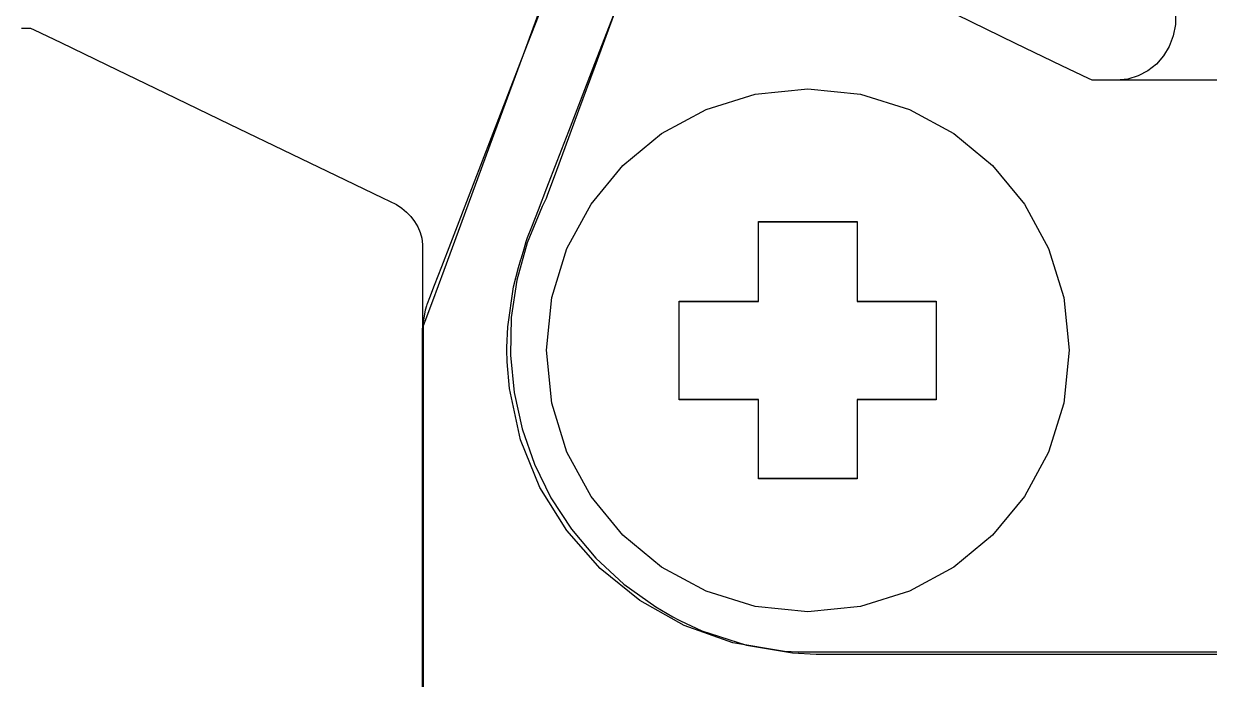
# Model space of a CAD drawing. Extents: x 1 to 47.7, y 0.2 to 35.
# Drawn here: x 31.599 to 32.199, y 9.386 to 9.718 of the extents above; entities that cross this region are included whole.
import ezdxf

# ---------------------------------------------------------------- set-up
doc = ezdxf.new("R2010")
doc.units = 0
doc.header["$MEASUREMENT"] = 0
for name, color, linetype in [('7_1__EMPTY_IO_BOARD_POSITI', 7, 'CONTINUOUS'), ('7_2___8__INDEPENDENT_INPUT', 7, 'CONTINUOUS'), ('7_3___8__OPTOISO_INDEPENDE', 7, 'CONTINUOUS'), ('7_4___24__OPTOISO_INDEPEND', 7, 'CONTINUOUS'), ('7_5___8__INDEPENDENT_INPUT', 7, 'CONTINUOUS'), ('7_6____8__INDEPENDENT_INPU', 7, 'CONTINUOUS'), ('7_7____8__OPTOISO_INDEPEND', 7, 'CONTINUOUS'), ('7_8____8__OPTOISO_INDEPEND', 7, 'CONTINUOUS')]:
    doc.layers.add(name, color=color, linetype=linetype)

msp = doc.modelspace()

# ---------------------------------------------------------------- linework, layer by layer
at = {"layer": '7_1__EMPTY_IO_BOARD_POSITI'}
for points in [[(32.20324, 9.40004), (32.19148, 9.40004), (32.17752, 9.40004), (32.14472, 9.40004), (32.1084, 9.40004), (32.07207, 9.40004), (32.03928, 9.40004), (32.02531, 9.40004), (32.01355, 9.40004), (32.00444, 9.40004), (31.99842, 9.40004), (31.99594, 9.40004), (31.99442, 9.40004), (31.99099, 9.40011), (31.98419, 9.40048), (31.95784, 9.40488), (31.93321, 9.41362), (31.91071, 9.42628), (31.89076, 9.44243), (31.87376, 9.46167), (31.86014, 9.48356), (31.8503, 9.50769), (31.84466, 9.53363), (31.84354, 9.54714), (31.84343, 9.55322), (31.84344, 9.55453), (31.84389, 9.56494), (31.84684, 9.58517), (31.84929, 9.59494), (31.85053, 9.59906), (31.85064, 9.59944), (31.85211, 9.60448), (31.8532, 9.6082), (31.85394, 9.61012), (31.85605, 9.61558), (31.85936, 9.62414), (31.8637, 9.63538), (31.86891, 9.64885), (31.87482, 9.66412), (31.88805, 9.69834), (31.91547, 9.76926)], [(31.867, 9.74211), (31.85377, 9.70789), (31.82635, 9.63697), (31.81485, 9.60723), (31.81024, 9.59531), (31.80662, 9.58594), (31.80415, 9.57955), (31.803, 9.57658), (31.80291, 9.57633), (31.80268, 9.5756), (31.80199, 9.57345), (31.80103, 9.56745), (31.80091, 9.56565), (31.80091, 9.56561), (31.80091, 9.56361), (31.80091, 9.55654), (31.80091, 9.54498), (31.80091, 9.52955), (31.80091, 9.51085), (31.80091, 9.4895), (31.80091, 9.46613), (31.80091, 9.36471)], [(31.97094, 9.57782), (31.97094, 9.61813), (32.02088, 9.61813), (32.02088, 9.57782), (32.06102, 9.57782), (32.06102, 9.52788), (32.02088, 9.52788), (32.02088, 9.48792), (31.97094, 9.48792), (31.97094, 9.52788), (31.93079, 9.52788), (31.93079, 9.57782), (31.97094, 9.57782)]]:
    msp.add_lwpolyline(points, dxfattribs=at)
msp.add_lwpolyline([(32.12836, 9.55303), (32.12567, 9.52633), (32.11796, 9.50146), (32.10574, 9.47896), (32.08957, 9.45935), (32.06996, 9.44318), (32.04746, 9.43096), (32.0226, 9.42325), (31.99591, 9.42055), (31.96921, 9.42325), (31.94435, 9.43096), (31.92185, 9.44318), (31.90224, 9.45935), (31.88607, 9.47896), (31.87385, 9.50146), (31.86614, 9.52633), (31.86345, 9.55303), (31.86614, 9.57973), (31.87385, 9.60459), (31.88607, 9.62709), (31.90224, 9.6467), (31.92185, 9.66288), (31.94435, 9.67509), (31.96921, 9.68281), (31.99591, 9.6855), (32.0226, 9.68281), (32.04746, 9.67509), (32.06996, 9.66288), (32.08957, 9.6467), (32.10574, 9.62709), (32.11796, 9.60459), (32.12567, 9.57973)], close=True, dxfattribs=at)
at = {"layer": '7_2___8__INDEPENDENT_INPUT'}
for points in [[(31.90591, 9.74573), (31.8879, 9.69678), (31.87975, 9.67461), (31.87276, 9.6556), (31.86738, 9.64097), (31.86405, 9.63194), (31.8633, 9.6299), (31.86318, 9.62956), (31.86133, 9.62594), (31.85362, 9.60751), (31.8484, 9.58866), (31.84561, 9.5696), (31.84517, 9.55052), (31.84703, 9.53165), (31.85112, 9.5132), (31.85737, 9.49537), (31.86572, 9.47838), (31.87611, 9.46244), (31.88846, 9.44775), (31.90272, 9.43454), (31.91882, 9.42301), (31.92754, 9.41794), (31.93013, 9.41658), (31.93146, 9.41591), (31.94228, 9.41099), (31.96483, 9.40365), (31.98824, 9.39973), (32.00014, 9.3991), (32.00397, 9.39908), (32.01225, 9.39908), (32.02674, 9.39908), (32.04615, 9.39908), (32.06919, 9.39908), (32.09455, 9.39908), (32.1471, 9.39908), (32.17169, 9.39908), (32.19343, 9.39908), (32.21103, 9.39908)], [(31.80071, 9.34748), (31.80071, 9.4205), (31.80071, 9.45683), (31.80071, 9.49062), (31.80071, 9.52005), (31.80071, 9.54332), (31.80071, 9.55208), (31.80071, 9.55862), (31.80071, 9.5627), (31.80071, 9.56412), (31.80106, 9.56506), (31.80207, 9.56781), (31.80584, 9.57806), (31.81158, 9.59366), (31.81884, 9.6134), (31.83613, 9.66042), (31.85414, 9.70938), (31.86229, 9.73155)], [(32.18233, 9.72547), (32.18219, 9.71814), (32.18113, 9.71237), (32.17911, 9.70702), (32.17622, 9.70221), (32.17257, 9.69804), (32.16825, 9.69461), (32.16337, 9.69203), (32.15803, 9.69041), (32.15233, 9.68984), (32.15186, 9.68984), (32.1506, 9.68984), (32.1488, 9.68984), (32.14669, 9.68984), (32.14453, 9.68984), (32.14254, 9.68984), (32.14098, 9.68984), (32.14008, 9.68984), (32.13811, 9.69074), (32.12465, 9.69724), (32.1012, 9.70856), (32.0714, 9.72295)], [(31.59747, 9.71632), (31.59946, 9.71632), (31.60102, 9.71632), (31.60191, 9.71632), (31.60389, 9.71542), (31.61732, 9.70894), (31.64071, 9.69765), (31.67044, 9.6833), (31.70288, 9.66764), (31.73442, 9.65242), (31.76144, 9.63938), (31.7803, 9.63027), (31.78739, 9.62685), (31.79011, 9.62506), (31.79257, 9.62302), (31.79476, 9.62075), (31.79664, 9.61828), (31.7982, 9.61562), (31.79941, 9.61279), (31.80023, 9.60982), (31.80066, 9.60673), (31.80071, 9.60474), (31.80071, 9.60177), (31.80071, 9.59659), (31.80071, 9.59001), (31.80071, 9.58283), (31.80071, 9.57584), (31.80071, 9.56986), (31.80071, 9.56569), (31.80071, 9.56412)], [(32.25947, 9.66562), (32.2581, 9.67164), (32.25547, 9.67692), (32.25174, 9.68139), (32.24705, 9.68499), (32.24156, 9.68764), (32.23542, 9.68928), (32.22879, 9.68984), (32.22455, 9.68984), (32.21363, 9.68984), (32.19869, 9.68984), (32.18242, 9.68984), (32.16749, 9.68984), (32.15657, 9.68984), (32.15233, 9.68984)], [(31.97095, 9.578), (31.97095, 9.61831), (32.02089, 9.61831), (32.02089, 9.578), (32.06103, 9.578), (32.06103, 9.52806), (32.02089, 9.52806), (32.02089, 9.4881), (31.97095, 9.4881), (31.97095, 9.52806), (31.9308, 9.52806), (31.9308, 9.578), (31.97095, 9.578)]]:
    msp.add_lwpolyline(points, dxfattribs=at)
msp.add_lwpolyline([(32.12836, 9.55303), (32.12567, 9.52633), (32.11796, 9.50146), (32.10574, 9.47896), (32.08957, 9.45935), (32.06996, 9.44318), (32.04746, 9.43096), (32.0226, 9.42325), (31.99591, 9.42055), (31.96921, 9.42325), (31.94435, 9.43096), (31.92185, 9.44318), (31.90224, 9.45935), (31.88607, 9.47896), (31.87385, 9.50146), (31.86614, 9.52633), (31.86345, 9.55303), (31.86614, 9.57973), (31.87385, 9.60459), (31.88607, 9.62709), (31.90224, 9.6467), (31.92185, 9.66288), (31.94435, 9.67509), (31.96921, 9.68281), (31.99591, 9.6855), (32.0226, 9.68281), (32.04746, 9.67509), (32.06996, 9.66288), (32.08957, 9.6467), (32.10574, 9.62709), (32.11796, 9.60459), (32.12567, 9.57973)], close=True, dxfattribs=at)
at = {"layer": '7_3___8__OPTOISO_INDEPENDE'}
for points in [[(31.90591, 9.74573), (31.8879, 9.69678), (31.87975, 9.67461), (31.87276, 9.6556), (31.86738, 9.64097), (31.86405, 9.63194), (31.8633, 9.6299), (31.86318, 9.62956), (31.86133, 9.62594), (31.85362, 9.60751), (31.8484, 9.58866), (31.84561, 9.5696), (31.84517, 9.55052), (31.84703, 9.53165), (31.85112, 9.5132), (31.85737, 9.49537), (31.86572, 9.47838), (31.87611, 9.46244), (31.88846, 9.44775), (31.90272, 9.43454), (31.91882, 9.42301), (31.92754, 9.41794), (31.93013, 9.41658), (31.93146, 9.41591), (31.94228, 9.41099), (31.96483, 9.40365), (31.98824, 9.39973), (32.00014, 9.3991), (32.00397, 9.39908), (32.01225, 9.39908), (32.02674, 9.39908), (32.04615, 9.39908), (32.06919, 9.39908), (32.09455, 9.39908), (32.1471, 9.39908), (32.17169, 9.39908), (32.19343, 9.39908), (32.21103, 9.39908)], [(31.80071, 9.34748), (31.80071, 9.4205), (31.80071, 9.45683), (31.80071, 9.49062), (31.80071, 9.52005), (31.80071, 9.54332), (31.80071, 9.55208), (31.80071, 9.55862), (31.80071, 9.5627), (31.80071, 9.56412), (31.80106, 9.56506), (31.80207, 9.56781), (31.80584, 9.57806), (31.81158, 9.59366), (31.81884, 9.6134), (31.83613, 9.66042), (31.85414, 9.70938), (31.86229, 9.73155)], [(32.18233, 9.72547), (32.18219, 9.71814), (32.18113, 9.71237), (32.17911, 9.70702), (32.17622, 9.70221), (32.17257, 9.69804), (32.16825, 9.69461), (32.16337, 9.69203), (32.15803, 9.69041), (32.15233, 9.68984), (32.15186, 9.68984), (32.1506, 9.68984), (32.1488, 9.68984), (32.14669, 9.68984), (32.14453, 9.68984), (32.14254, 9.68984), (32.14098, 9.68984), (32.14008, 9.68984), (32.13811, 9.69074), (32.12465, 9.69724), (32.1012, 9.70856), (32.0714, 9.72295)], [(31.59747, 9.71632), (31.59946, 9.71632), (31.60102, 9.71632), (31.60191, 9.71632), (31.60389, 9.71542), (31.61732, 9.70894), (31.64071, 9.69765), (31.67044, 9.6833), (31.70288, 9.66764), (31.73442, 9.65242), (31.76144, 9.63938), (31.7803, 9.63027), (31.78739, 9.62685), (31.79011, 9.62506), (31.79257, 9.62302), (31.79476, 9.62075), (31.79664, 9.61828), (31.7982, 9.61562), (31.79941, 9.61279), (31.80023, 9.60982), (31.80066, 9.60673), (31.80071, 9.60474), (31.80071, 9.60177), (31.80071, 9.59659), (31.80071, 9.59001), (31.80071, 9.58283), (31.80071, 9.57584), (31.80071, 9.56986), (31.80071, 9.56569), (31.80071, 9.56412)], [(32.25947, 9.66562), (32.2581, 9.67164), (32.25547, 9.67692), (32.25174, 9.68139), (32.24705, 9.68499), (32.24156, 9.68764), (32.23542, 9.68928), (32.22879, 9.68984), (32.22455, 9.68984), (32.21363, 9.68984), (32.19869, 9.68984), (32.18242, 9.68984), (32.16749, 9.68984), (32.15657, 9.68984), (32.15233, 9.68984)], [(31.97095, 9.578), (31.97095, 9.61831), (32.02089, 9.61831), (32.02089, 9.578), (32.06103, 9.578), (32.06103, 9.52806), (32.02089, 9.52806), (32.02089, 9.4881), (31.97095, 9.4881), (31.97095, 9.52806), (31.9308, 9.52806), (31.9308, 9.578), (31.97095, 9.578)]]:
    msp.add_lwpolyline(points, dxfattribs=at)
msp.add_lwpolyline([(32.12836, 9.55303), (32.12567, 9.52633), (32.11796, 9.50146), (32.10574, 9.47896), (32.08957, 9.45935), (32.06996, 9.44318), (32.04746, 9.43096), (32.0226, 9.42325), (31.99591, 9.42055), (31.96921, 9.42325), (31.94435, 9.43096), (31.92185, 9.44318), (31.90224, 9.45935), (31.88607, 9.47896), (31.87385, 9.50146), (31.86614, 9.52633), (31.86345, 9.55303), (31.86614, 9.57973), (31.87385, 9.60459), (31.88607, 9.62709), (31.90224, 9.6467), (31.92185, 9.66288), (31.94435, 9.67509), (31.96921, 9.68281), (31.99591, 9.6855), (32.0226, 9.68281), (32.04746, 9.67509), (32.06996, 9.66288), (32.08957, 9.6467), (32.10574, 9.62709), (32.11796, 9.60459), (32.12567, 9.57973)], close=True, dxfattribs=at)
at = {"layer": '7_4___24__OPTOISO_INDEPEND'}
for points in [[(31.90591, 9.74573), (31.8879, 9.69678), (31.87975, 9.67461), (31.87276, 9.6556), (31.86738, 9.64097), (31.86405, 9.63194), (31.8633, 9.6299), (31.86318, 9.62956), (31.86133, 9.62594), (31.85362, 9.60751), (31.8484, 9.58866), (31.84561, 9.5696), (31.84517, 9.55052), (31.84703, 9.53165), (31.85112, 9.5132), (31.85737, 9.49537), (31.86572, 9.47838), (31.87611, 9.46244), (31.88846, 9.44775), (31.90272, 9.43454), (31.91882, 9.42301), (31.92754, 9.41794), (31.93013, 9.41658), (31.93146, 9.41591), (31.94228, 9.41099), (31.96483, 9.40365), (31.98824, 9.39973), (32.00014, 9.3991), (32.00397, 9.39908), (32.01225, 9.39908), (32.02674, 9.39908), (32.04615, 9.39908), (32.06919, 9.39908), (32.09455, 9.39908), (32.1471, 9.39908), (32.17169, 9.39908), (32.19343, 9.39908), (32.21103, 9.39908)], [(31.80071, 9.34748), (31.80071, 9.4205), (31.80071, 9.45683), (31.80071, 9.49062), (31.80071, 9.52005), (31.80071, 9.54332), (31.80071, 9.55208), (31.80071, 9.55862), (31.80071, 9.5627), (31.80071, 9.56412), (31.80106, 9.56506), (31.80207, 9.56781), (31.80584, 9.57806), (31.81158, 9.59366), (31.81884, 9.6134), (31.83613, 9.66042), (31.85414, 9.70938), (31.86229, 9.73155)], [(32.18233, 9.72547), (32.18219, 9.71814), (32.18113, 9.71237), (32.17911, 9.70702), (32.17622, 9.70221), (32.17257, 9.69804), (32.16825, 9.69461), (32.16337, 9.69203), (32.15803, 9.69041), (32.15233, 9.68984), (32.15186, 9.68984), (32.1506, 9.68984), (32.1488, 9.68984), (32.14669, 9.68984), (32.14453, 9.68984), (32.14254, 9.68984), (32.14098, 9.68984), (32.14008, 9.68984), (32.13811, 9.69074), (32.12465, 9.69724), (32.1012, 9.70856), (32.0714, 9.72295)], [(31.59747, 9.71632), (31.59946, 9.71632), (31.60102, 9.71632), (31.60191, 9.71632), (31.60389, 9.71542), (31.61732, 9.70894), (31.64071, 9.69765), (31.67044, 9.6833), (31.70288, 9.66764), (31.73442, 9.65242), (31.76144, 9.63938), (31.7803, 9.63027), (31.78739, 9.62685), (31.79011, 9.62506), (31.79257, 9.62302), (31.79476, 9.62075), (31.79664, 9.61828), (31.7982, 9.61562), (31.79941, 9.61279), (31.80023, 9.60982), (31.80066, 9.60673), (31.80071, 9.60474), (31.80071, 9.60177), (31.80071, 9.59659), (31.80071, 9.59001), (31.80071, 9.58283), (31.80071, 9.57584), (31.80071, 9.56986), (31.80071, 9.56569), (31.80071, 9.56412)], [(32.25947, 9.66562), (32.2581, 9.67164), (32.25547, 9.67692), (32.25174, 9.68139), (32.24705, 9.68499), (32.24156, 9.68764), (32.23542, 9.68928), (32.22879, 9.68984), (32.22455, 9.68984), (32.21363, 9.68984), (32.19869, 9.68984), (32.18242, 9.68984), (32.16749, 9.68984), (32.15657, 9.68984), (32.15233, 9.68984)], [(31.97095, 9.578), (31.97095, 9.61831), (32.02089, 9.61831), (32.02089, 9.578), (32.06103, 9.578), (32.06103, 9.52806), (32.02089, 9.52806), (32.02089, 9.4881), (31.97095, 9.4881), (31.97095, 9.52806), (31.9308, 9.52806), (31.9308, 9.578), (31.97095, 9.578)]]:
    msp.add_lwpolyline(points, dxfattribs=at)
msp.add_lwpolyline([(32.12836, 9.55303), (32.12567, 9.52633), (32.11796, 9.50146), (32.10574, 9.47896), (32.08957, 9.45935), (32.06996, 9.44318), (32.04746, 9.43096), (32.0226, 9.42325), (31.99591, 9.42055), (31.96921, 9.42325), (31.94435, 9.43096), (31.92185, 9.44318), (31.90224, 9.45935), (31.88607, 9.47896), (31.87385, 9.50146), (31.86614, 9.52633), (31.86345, 9.55303), (31.86614, 9.57973), (31.87385, 9.60459), (31.88607, 9.62709), (31.90224, 9.6467), (31.92185, 9.66288), (31.94435, 9.67509), (31.96921, 9.68281), (31.99591, 9.6855), (32.0226, 9.68281), (32.04746, 9.67509), (32.06996, 9.66288), (32.08957, 9.6467), (32.10574, 9.62709), (32.11796, 9.60459), (32.12567, 9.57973)], close=True, dxfattribs=at)
at = {"layer": '7_5___8__INDEPENDENT_INPUT'}
for points in [[(31.90591, 9.74573), (31.8879, 9.69678), (31.87975, 9.67461), (31.87276, 9.6556), (31.86738, 9.64097), (31.86405, 9.63194), (31.8633, 9.6299), (31.86318, 9.62956), (31.86133, 9.62594), (31.85362, 9.60751), (31.8484, 9.58866), (31.84561, 9.5696), (31.84517, 9.55052), (31.84703, 9.53165), (31.85112, 9.5132), (31.85737, 9.49537), (31.86572, 9.47838), (31.87611, 9.46244), (31.88846, 9.44775), (31.90272, 9.43454), (31.91882, 9.42301), (31.92754, 9.41794), (31.93013, 9.41658), (31.93146, 9.41591), (31.94228, 9.41099), (31.96483, 9.40365), (31.98824, 9.39973), (32.00014, 9.3991), (32.00397, 9.39908), (32.01225, 9.39908), (32.02674, 9.39908), (32.04615, 9.39908), (32.06919, 9.39908), (32.09455, 9.39908), (32.1471, 9.39908), (32.17169, 9.39908), (32.19343, 9.39908), (32.21103, 9.39908)], [(31.80071, 9.34748), (31.80071, 9.4205), (31.80071, 9.45683), (31.80071, 9.49062), (31.80071, 9.52005), (31.80071, 9.54332), (31.80071, 9.55208), (31.80071, 9.55862), (31.80071, 9.5627), (31.80071, 9.56412), (31.80106, 9.56506), (31.80207, 9.56781), (31.80584, 9.57806), (31.81158, 9.59366), (31.81884, 9.6134), (31.83613, 9.66042), (31.85414, 9.70938), (31.86229, 9.73155)], [(32.18233, 9.72547), (32.18219, 9.71814), (32.18113, 9.71237), (32.17911, 9.70702), (32.17622, 9.70221), (32.17257, 9.69804), (32.16825, 9.69461), (32.16337, 9.69203), (32.15803, 9.69041), (32.15233, 9.68984), (32.15186, 9.68984), (32.1506, 9.68984), (32.1488, 9.68984), (32.14669, 9.68984), (32.14453, 9.68984), (32.14254, 9.68984), (32.14098, 9.68984), (32.14008, 9.68984), (32.13811, 9.69074), (32.12465, 9.69724), (32.1012, 9.70856), (32.0714, 9.72295)], [(31.59747, 9.71632), (31.59946, 9.71632), (31.60102, 9.71632), (31.60191, 9.71632), (31.60389, 9.71542), (31.61732, 9.70894), (31.64071, 9.69765), (31.67044, 9.6833), (31.70288, 9.66764), (31.73442, 9.65242), (31.76144, 9.63938), (31.7803, 9.63027), (31.78739, 9.62685), (31.79011, 9.62506), (31.79257, 9.62302), (31.79476, 9.62075), (31.79664, 9.61828), (31.7982, 9.61562), (31.79941, 9.61279), (31.80023, 9.60982), (31.80066, 9.60673), (31.80071, 9.60474), (31.80071, 9.60177), (31.80071, 9.59659), (31.80071, 9.59001), (31.80071, 9.58283), (31.80071, 9.57584), (31.80071, 9.56986), (31.80071, 9.56569), (31.80071, 9.56412)], [(32.25947, 9.66562), (32.2581, 9.67164), (32.25547, 9.67692), (32.25174, 9.68139), (32.24705, 9.68499), (32.24156, 9.68764), (32.23542, 9.68928), (32.22879, 9.68984), (32.22455, 9.68984), (32.21363, 9.68984), (32.19869, 9.68984), (32.18242, 9.68984), (32.16749, 9.68984), (32.15657, 9.68984), (32.15233, 9.68984)], [(31.97095, 9.578), (31.97095, 9.61831), (32.02089, 9.61831), (32.02089, 9.578), (32.06103, 9.578), (32.06103, 9.52806), (32.02089, 9.52806), (32.02089, 9.4881), (31.97095, 9.4881), (31.97095, 9.52806), (31.9308, 9.52806), (31.9308, 9.578), (31.97095, 9.578)]]:
    msp.add_lwpolyline(points, dxfattribs=at)
msp.add_lwpolyline([(32.12836, 9.55303), (32.12567, 9.52633), (32.11796, 9.50146), (32.10574, 9.47896), (32.08957, 9.45935), (32.06996, 9.44318), (32.04746, 9.43096), (32.0226, 9.42325), (31.99591, 9.42055), (31.96921, 9.42325), (31.94435, 9.43096), (31.92185, 9.44318), (31.90224, 9.45935), (31.88607, 9.47896), (31.87385, 9.50146), (31.86614, 9.52633), (31.86345, 9.55303), (31.86614, 9.57973), (31.87385, 9.60459), (31.88607, 9.62709), (31.90224, 9.6467), (31.92185, 9.66288), (31.94435, 9.67509), (31.96921, 9.68281), (31.99591, 9.6855), (32.0226, 9.68281), (32.04746, 9.67509), (32.06996, 9.66288), (32.08957, 9.6467), (32.10574, 9.62709), (32.11796, 9.60459), (32.12567, 9.57973)], close=True, dxfattribs=at)
at = {"layer": '7_6____8__INDEPENDENT_INPU'}
for points in [[(31.90591, 9.74573), (31.8879, 9.69678), (31.87975, 9.67461), (31.87276, 9.6556), (31.86738, 9.64097), (31.86405, 9.63194), (31.8633, 9.6299), (31.86318, 9.62956), (31.86133, 9.62594), (31.85362, 9.60751), (31.8484, 9.58866), (31.84561, 9.5696), (31.84517, 9.55052), (31.84703, 9.53165), (31.85112, 9.5132), (31.85737, 9.49537), (31.86572, 9.47838), (31.87611, 9.46244), (31.88846, 9.44775), (31.90272, 9.43454), (31.91882, 9.42301), (31.92754, 9.41794), (31.93013, 9.41658), (31.93146, 9.41591), (31.94228, 9.41099), (31.96483, 9.40365), (31.98824, 9.39973), (32.00014, 9.3991), (32.00397, 9.39908), (32.01225, 9.39908), (32.02674, 9.39908), (32.04615, 9.39908), (32.06919, 9.39908), (32.09455, 9.39908), (32.1471, 9.39908), (32.17169, 9.39908), (32.19343, 9.39908), (32.21103, 9.39908)], [(31.80071, 9.34748), (31.80071, 9.4205), (31.80071, 9.45683), (31.80071, 9.49062), (31.80071, 9.52005), (31.80071, 9.54332), (31.80071, 9.55208), (31.80071, 9.55862), (31.80071, 9.5627), (31.80071, 9.56412), (31.80106, 9.56506), (31.80207, 9.56781), (31.80584, 9.57806), (31.81158, 9.59366), (31.81884, 9.6134), (31.83613, 9.66042), (31.85414, 9.70938), (31.86229, 9.73155)], [(32.18233, 9.72547), (32.18219, 9.71814), (32.18113, 9.71237), (32.17911, 9.70702), (32.17622, 9.70221), (32.17257, 9.69804), (32.16825, 9.69461), (32.16337, 9.69203), (32.15803, 9.69041), (32.15233, 9.68984), (32.15186, 9.68984), (32.1506, 9.68984), (32.1488, 9.68984), (32.14669, 9.68984), (32.14453, 9.68984), (32.14254, 9.68984), (32.14098, 9.68984), (32.14008, 9.68984), (32.13811, 9.69074), (32.12465, 9.69724), (32.1012, 9.70856), (32.0714, 9.72295)], [(31.59747, 9.71632), (31.59946, 9.71632), (31.60102, 9.71632), (31.60191, 9.71632), (31.60389, 9.71542), (31.61732, 9.70894), (31.64071, 9.69765), (31.67044, 9.6833), (31.70288, 9.66764), (31.73442, 9.65242), (31.76144, 9.63938), (31.7803, 9.63027), (31.78739, 9.62685), (31.79011, 9.62506), (31.79257, 9.62302), (31.79476, 9.62075), (31.79664, 9.61828), (31.7982, 9.61562), (31.79941, 9.61279), (31.80023, 9.60982), (31.80066, 9.60673), (31.80071, 9.60474), (31.80071, 9.60177), (31.80071, 9.59659), (31.80071, 9.59001), (31.80071, 9.58283), (31.80071, 9.57584), (31.80071, 9.56986), (31.80071, 9.56569), (31.80071, 9.56412)], [(32.25947, 9.66562), (32.2581, 9.67164), (32.25547, 9.67692), (32.25174, 9.68139), (32.24705, 9.68499), (32.24156, 9.68764), (32.23542, 9.68928), (32.22879, 9.68984), (32.22455, 9.68984), (32.21363, 9.68984), (32.19869, 9.68984), (32.18242, 9.68984), (32.16749, 9.68984), (32.15657, 9.68984), (32.15233, 9.68984)], [(31.97095, 9.578), (31.97095, 9.61831), (32.02089, 9.61831), (32.02089, 9.578), (32.06103, 9.578), (32.06103, 9.52806), (32.02089, 9.52806), (32.02089, 9.4881), (31.97095, 9.4881), (31.97095, 9.52806), (31.9308, 9.52806), (31.9308, 9.578), (31.97095, 9.578)]]:
    msp.add_lwpolyline(points, dxfattribs=at)
msp.add_lwpolyline([(32.12836, 9.55303), (32.12567, 9.52633), (32.11796, 9.50146), (32.10574, 9.47896), (32.08957, 9.45935), (32.06996, 9.44318), (32.04746, 9.43096), (32.0226, 9.42325), (31.99591, 9.42055), (31.96921, 9.42325), (31.94435, 9.43096), (31.92185, 9.44318), (31.90224, 9.45935), (31.88607, 9.47896), (31.87385, 9.50146), (31.86614, 9.52633), (31.86345, 9.55303), (31.86614, 9.57973), (31.87385, 9.60459), (31.88607, 9.62709), (31.90224, 9.6467), (31.92185, 9.66288), (31.94435, 9.67509), (31.96921, 9.68281), (31.99591, 9.6855), (32.0226, 9.68281), (32.04746, 9.67509), (32.06996, 9.66288), (32.08957, 9.6467), (32.10574, 9.62709), (32.11796, 9.60459), (32.12567, 9.57973)], close=True, dxfattribs=at)
at = {"layer": '7_7____8__OPTOISO_INDEPEND'}
for points in [[(31.90591, 9.74573), (31.8879, 9.69678), (31.87975, 9.67461), (31.87276, 9.6556), (31.86738, 9.64097), (31.86405, 9.63194), (31.8633, 9.6299), (31.86318, 9.62956), (31.86133, 9.62594), (31.85362, 9.60751), (31.8484, 9.58866), (31.84561, 9.5696), (31.84517, 9.55052), (31.84703, 9.53165), (31.85112, 9.5132), (31.85737, 9.49537), (31.86572, 9.47838), (31.87611, 9.46244), (31.88846, 9.44775), (31.90272, 9.43454), (31.91882, 9.42301), (31.92754, 9.41794), (31.93013, 9.41658), (31.93146, 9.41591), (31.94228, 9.41099), (31.96483, 9.40365), (31.98824, 9.39973), (32.00014, 9.3991), (32.00397, 9.39908), (32.01225, 9.39908), (32.02674, 9.39908), (32.04615, 9.39908), (32.06919, 9.39908), (32.09455, 9.39908), (32.1471, 9.39908), (32.17169, 9.39908), (32.19343, 9.39908), (32.21103, 9.39908)], [(31.80071, 9.34748), (31.80071, 9.4205), (31.80071, 9.45683), (31.80071, 9.49062), (31.80071, 9.52005), (31.80071, 9.54332), (31.80071, 9.55208), (31.80071, 9.55862), (31.80071, 9.5627), (31.80071, 9.56412), (31.80106, 9.56506), (31.80207, 9.56781), (31.80584, 9.57806), (31.81158, 9.59366), (31.81884, 9.6134), (31.83613, 9.66042), (31.85414, 9.70938), (31.86229, 9.73155)], [(32.18233, 9.72547), (32.18219, 9.71814), (32.18113, 9.71237), (32.17911, 9.70702), (32.17622, 9.70221), (32.17257, 9.69804), (32.16825, 9.69461), (32.16337, 9.69203), (32.15803, 9.69041), (32.15233, 9.68984), (32.15186, 9.68984), (32.1506, 9.68984), (32.1488, 9.68984), (32.14669, 9.68984), (32.14453, 9.68984), (32.14254, 9.68984), (32.14098, 9.68984), (32.14008, 9.68984), (32.13811, 9.69074), (32.12465, 9.69724), (32.1012, 9.70856), (32.0714, 9.72295)], [(31.59747, 9.71632), (31.59946, 9.71632), (31.60102, 9.71632), (31.60191, 9.71632), (31.60389, 9.71542), (31.61732, 9.70894), (31.64071, 9.69765), (31.67044, 9.6833), (31.70288, 9.66764), (31.73442, 9.65242), (31.76144, 9.63938), (31.7803, 9.63027), (31.78739, 9.62685), (31.79011, 9.62506), (31.79257, 9.62302), (31.79476, 9.62075), (31.79664, 9.61828), (31.7982, 9.61562), (31.79941, 9.61279), (31.80023, 9.60982), (31.80066, 9.60673), (31.80071, 9.60474), (31.80071, 9.60177), (31.80071, 9.59659), (31.80071, 9.59001), (31.80071, 9.58283), (31.80071, 9.57584), (31.80071, 9.56986), (31.80071, 9.56569), (31.80071, 9.56412)], [(32.25947, 9.66562), (32.2581, 9.67164), (32.25547, 9.67692), (32.25174, 9.68139), (32.24705, 9.68499), (32.24156, 9.68764), (32.23542, 9.68928), (32.22879, 9.68984), (32.22455, 9.68984), (32.21363, 9.68984), (32.19869, 9.68984), (32.18242, 9.68984), (32.16749, 9.68984), (32.15657, 9.68984), (32.15233, 9.68984)], [(31.97095, 9.578), (31.97095, 9.61831), (32.02089, 9.61831), (32.02089, 9.578), (32.06103, 9.578), (32.06103, 9.52806), (32.02089, 9.52806), (32.02089, 9.4881), (31.97095, 9.4881), (31.97095, 9.52806), (31.9308, 9.52806), (31.9308, 9.578), (31.97095, 9.578)]]:
    msp.add_lwpolyline(points, dxfattribs=at)
msp.add_lwpolyline([(32.12836, 9.55303), (32.12567, 9.52633), (32.11796, 9.50146), (32.10574, 9.47896), (32.08957, 9.45935), (32.06996, 9.44318), (32.04746, 9.43096), (32.0226, 9.42325), (31.99591, 9.42055), (31.96921, 9.42325), (31.94435, 9.43096), (31.92185, 9.44318), (31.90224, 9.45935), (31.88607, 9.47896), (31.87385, 9.50146), (31.86614, 9.52633), (31.86345, 9.55303), (31.86614, 9.57973), (31.87385, 9.60459), (31.88607, 9.62709), (31.90224, 9.6467), (31.92185, 9.66288), (31.94435, 9.67509), (31.96921, 9.68281), (31.99591, 9.6855), (32.0226, 9.68281), (32.04746, 9.67509), (32.06996, 9.66288), (32.08957, 9.6467), (32.10574, 9.62709), (32.11796, 9.60459), (32.12567, 9.57973)], close=True, dxfattribs=at)
at = {"layer": '7_8____8__OPTOISO_INDEPEND'}
for points in [[(31.90591, 9.74573), (31.8879, 9.69678), (31.87975, 9.67461), (31.87276, 9.6556), (31.86738, 9.64097), (31.86405, 9.63194), (31.8633, 9.6299), (31.86318, 9.62956), (31.86133, 9.62594), (31.85362, 9.60751), (31.8484, 9.58866), (31.84561, 9.5696), (31.84517, 9.55052), (31.84703, 9.53165), (31.85112, 9.5132), (31.85737, 9.49537), (31.86572, 9.47838), (31.87611, 9.46244), (31.88846, 9.44775), (31.90272, 9.43454), (31.91882, 9.42301), (31.92754, 9.41794), (31.93013, 9.41658), (31.93146, 9.41591), (31.94228, 9.41099), (31.96483, 9.40365), (31.98824, 9.39973), (32.00014, 9.3991), (32.00397, 9.39908), (32.01225, 9.39908), (32.02674, 9.39908), (32.04615, 9.39908), (32.06919, 9.39908), (32.09455, 9.39908), (32.1471, 9.39908), (32.17169, 9.39908), (32.19343, 9.39908), (32.21103, 9.39908)], [(31.80071, 9.34748), (31.80071, 9.4205), (31.80071, 9.45683), (31.80071, 9.49062), (31.80071, 9.52005), (31.80071, 9.54332), (31.80071, 9.55208), (31.80071, 9.55862), (31.80071, 9.5627), (31.80071, 9.56412), (31.80106, 9.56506), (31.80207, 9.56781), (31.80584, 9.57806), (31.81158, 9.59366), (31.81884, 9.6134), (31.83613, 9.66042), (31.85414, 9.70938), (31.86229, 9.73155)], [(32.18233, 9.72547), (32.18219, 9.71814), (32.18113, 9.71237), (32.17911, 9.70702), (32.17622, 9.70221), (32.17257, 9.69804), (32.16825, 9.69461), (32.16337, 9.69203), (32.15803, 9.69041), (32.15233, 9.68984), (32.15186, 9.68984), (32.1506, 9.68984), (32.1488, 9.68984), (32.14669, 9.68984), (32.14453, 9.68984), (32.14254, 9.68984), (32.14098, 9.68984), (32.14008, 9.68984), (32.13811, 9.69074), (32.12465, 9.69724), (32.1012, 9.70856), (32.0714, 9.72295)], [(31.59747, 9.71632), (31.59946, 9.71632), (31.60102, 9.71632), (31.60191, 9.71632), (31.60389, 9.71542), (31.61732, 9.70894), (31.64071, 9.69765), (31.67044, 9.6833), (31.70288, 9.66764), (31.73442, 9.65242), (31.76144, 9.63938), (31.7803, 9.63027), (31.78739, 9.62685), (31.79011, 9.62506), (31.79257, 9.62302), (31.79476, 9.62075), (31.79664, 9.61828), (31.7982, 9.61562), (31.79941, 9.61279), (31.80023, 9.60982), (31.80066, 9.60673), (31.80071, 9.60474), (31.80071, 9.60177), (31.80071, 9.59659), (31.80071, 9.59001), (31.80071, 9.58283), (31.80071, 9.57584), (31.80071, 9.56986), (31.80071, 9.56569), (31.80071, 9.56412)], [(32.25947, 9.66562), (32.2581, 9.67164), (32.25547, 9.67692), (32.25174, 9.68139), (32.24705, 9.68499), (32.24156, 9.68764), (32.23542, 9.68928), (32.22879, 9.68984), (32.22455, 9.68984), (32.21363, 9.68984), (32.19869, 9.68984), (32.18242, 9.68984), (32.16749, 9.68984), (32.15657, 9.68984), (32.15233, 9.68984)], [(31.97095, 9.578), (31.97095, 9.61831), (32.02089, 9.61831), (32.02089, 9.578), (32.06103, 9.578), (32.06103, 9.52806), (32.02089, 9.52806), (32.02089, 9.4881), (31.97095, 9.4881), (31.97095, 9.52806), (31.9308, 9.52806), (31.9308, 9.578), (31.97095, 9.578)]]:
    msp.add_lwpolyline(points, dxfattribs=at)
msp.add_lwpolyline([(32.12836, 9.55303), (32.12567, 9.52633), (32.11796, 9.50146), (32.10574, 9.47896), (32.08957, 9.45935), (32.06996, 9.44318), (32.04746, 9.43096), (32.0226, 9.42325), (31.99591, 9.42055), (31.96921, 9.42325), (31.94435, 9.43096), (31.92185, 9.44318), (31.90224, 9.45935), (31.88607, 9.47896), (31.87385, 9.50146), (31.86614, 9.52633), (31.86345, 9.55303), (31.86614, 9.57973), (31.87385, 9.60459), (31.88607, 9.62709), (31.90224, 9.6467), (31.92185, 9.66288), (31.94435, 9.67509), (31.96921, 9.68281), (31.99591, 9.6855), (32.0226, 9.68281), (32.04746, 9.67509), (32.06996, 9.66288), (32.08957, 9.6467), (32.10574, 9.62709), (32.11796, 9.60459), (32.12567, 9.57973)], close=True, dxfattribs=at)

doc.saveas('drawing.dxf')
